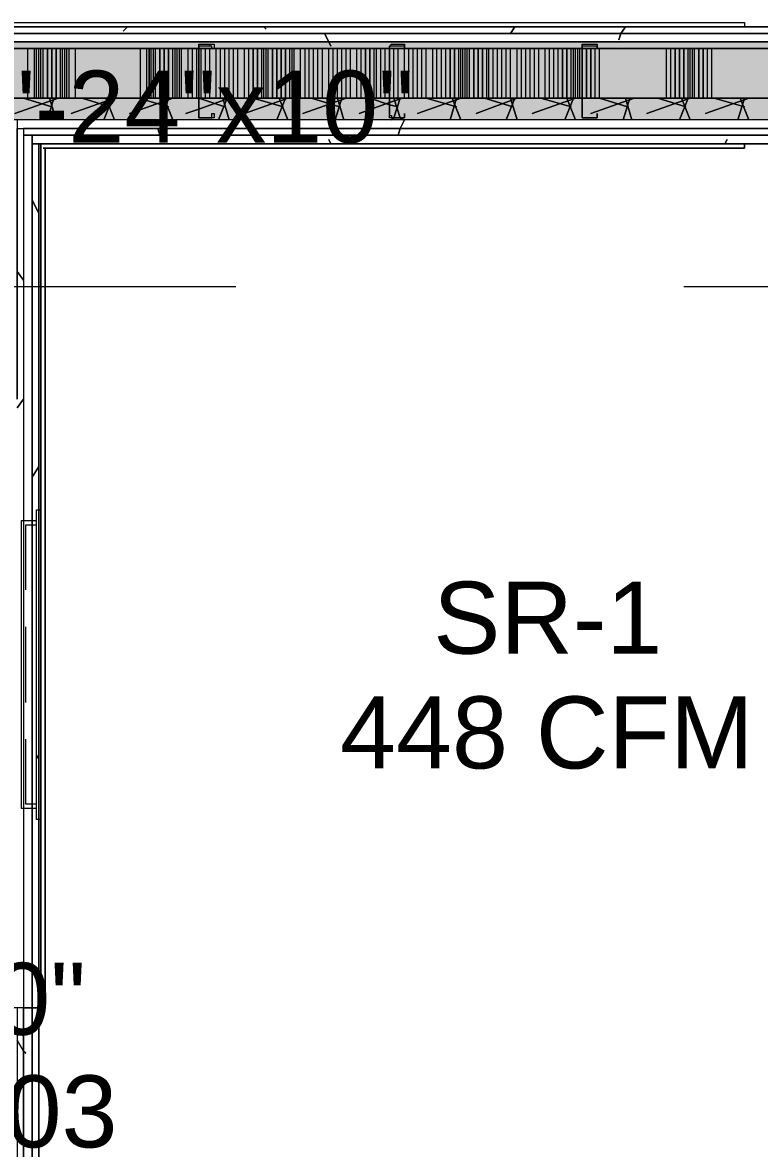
# Model space of a CAD drawing. Header units: metres. Extents: x 39 to 278, y -7 to 151.
# Drawn here: x 70.261 to 71.822, y 32.692 to 35.075 of the extents above; entities that cross this region are included whole.
import ezdxf

# ---------------------------------------------------------------- set-up
doc = ezdxf.new("R2010")
doc.units = ezdxf.units.M
doc.layers.add('HVAC - Ductos', color=5, linetype='Continuous', lineweight=50)
doc.layers.add('PDF_Geometry', color=7, linetype='Continuous', true_color=0xaaaaaa)
doc.layers.add('PDF_Solid Fills', color=7, linetype='Continuous', true_color=0xffffff)
doc.layers.add('PDF_Text', color=7, linetype='Continuous')
doc.styles.add('PDF Helvetica', font='')
doc.styles.get('PDF Helvetica').set_extended_font_data('Helvetica')

msp = doc.modelspace()

# ---------------------------------------------------------------- hatches: boundary and pattern name
at = {"layer": 'PDF_Solid Fills', "lineweight": 0, "transparency": 33554559}
for points in [[(70.0985, 35.0342), (70.0985, 35.0204), (73.6598, 35.0204), (73.6598, 35.0342)], [(70.0985, 35.0342), (70.0985, 35.0204), (73.6598, 35.0204), (73.6598, 35.0342)], [(72.0465, 34.915), (72.0465, 34.9012), (71.9961, 34.9012), (71.9961, 34.915), (70.1994, 34.915), (70.1994, 34.8692), (73.559, 34.8692), (73.559, 34.915)], [(72.0465, 34.915), (72.0465, 34.9012), (71.9961, 34.9012), (71.9961, 34.915), (70.1994, 34.915), (70.1994, 34.8692), (73.559, 34.8692), (73.559, 34.915)]]:
    msp.add_hatch(color=256, dxfattribs=at).paths.add_polyline_path(points)
h = msp.add_hatch(color=256, dxfattribs=at)
h.paths.add_polyline_path([(71.8494, 34.915), (71.8494, 35.0204), (70.1215, 35.0204), (70.1215, 34.9196), (70.2269, 34.9196)])
h.paths.add_polyline_path([(73.6369, 34.915), (73.6369, 35.0204), (71.854, 35.0204), (71.854, 34.915), (72.0327, 34.9196), (72.0373, 34.9838), (72.0327, 34.9883), (71.9961, 34.9883), (71.9961, 35.002), (72.0465, 35.002), (72.0465, 34.915)])
h = msp.add_hatch(color=256, dxfattribs=at)
h.paths.add_polyline_path([(71.8494, 34.915), (71.8494, 35.0204), (70.1215, 35.0204), (70.1215, 34.915)])
h.paths.add_polyline_path([(73.6369, 34.915), (73.6369, 35.0204), (71.854, 35.0204), (71.854, 34.915), (72.0327, 34.9196), (72.0373, 34.9838), (72.0327, 34.9883), (71.9961, 34.9883), (71.9961, 35.002), (72.0465, 35.002), (72.0465, 34.915)])

# ---------------------------------------------------------------- linework, layer by layer
at = {"layer": 'HVAC - Ductos', "lineweight": 0}
msp.add_lwpolyline([(70.2911, 33.3887), (70.2911, 34.0442), (70.3002, 34.0442), (70.3002, 33.3887)], close=True, dxfattribs=at)
for points in [[(70.2911, 33.4116), (70.2589, 33.4116), (70.2589, 34.0212), (70.2911, 34.0212)], [(70.2681, 33.8746), (70.2681, 34.012), (70.2911, 34.012)], [(70.3002, 33.4208), (70.3002, 34.012)], [(70.2681, 33.6362), (70.2681, 33.7966)], [(70.2911, 33.4208), (70.2681, 33.4208), (70.2681, 33.5583)]]:
    msp.add_lwpolyline(points, dxfattribs=at)
at = {"layer": 'PDF_Geometry', "lineweight": 0}
for points in [[(73.6644, 34.8142), (73.6644, 34.8188), (73.6644, 35.0204), (73.6644, 35.0662), (70.0985, 35.0662), (69.4935, 35.0662), (69.2965, 35.0662), (69.0719, 35.0662), (69.0719, 34.9608), (69.2965, 34.9608), (69.2965, 32.8066), (69.4935, 32.8066), (70.0481, 32.8066), (70.0481, 27.0133)], [(71.7898, 35.0662), (70.0985, 35.0662), (69.4935, 35.0662)], [(73.6644, 35.0662), (70.0985, 35.0662), (73.6644, 35.0662)], [(73.6644, 35.0204), (73.6644, 35.0342), (73.6644, 35.0525), (73.6644, 35.0662), (70.0985, 35.0662), (70.0985, 35.0525), (73.6599, 35.0525)], [(70.0985, 35.0525), (73.6599, 35.0525), (70.1215, 35.0525)], [(73.6599, 35.0342), (70.1215, 35.0342), (70.0985, 35.0342), (69.4935, 35.0342), (69.3469, 35.0342), (69.3285, 35.0342), (69.3285, 32.8387), (69.3469, 32.8387), (69.4935, 32.8387), (70.0481, 32.8387), (70.0481, 32.8066), (70.0481, 32.8387), (70.0665, 32.8387)], [(70.0985, 35.0342), (73.6599, 35.0342), (70.0985, 35.0342)], [(71.8494, 35.0204), (71.4461, 35.0204), (71.0381, 35.0204), (70.6348, 35.0204), (70.2269, 35.0204), (70.1215, 35.0204), (70.0985, 35.0204), (70.1215, 35.0204), (70.1215, 34.915), (70.2269, 34.915), (70.6348, 34.915), (71.0381, 34.915), (71.4461, 34.915), (71.8494, 34.915)], [(70.2269, 35.0204), (70.6348, 35.0204), (71.0381, 35.0204), (71.4461, 35.0204), (71.8494, 35.0204), (71.4461, 35.0204), (71.0381, 35.0204), (70.6348, 35.0204), (70.2269, 35.0204)], [(70.6348, 35.025), (70.6348, 35.025)], [(71.0702, 35.0204), (71.0702, 35.0204)], [(71.4461, 35.025), (71.4461, 35.025)], [(71.4781, 35.0204), (71.4781, 35.0204)], [(70.2269, 34.915), (70.6348, 34.915), (71.0381, 34.915), (71.4461, 34.915), (71.8494, 34.915), (71.4461, 34.915), (71.0381, 34.915), (70.6348, 34.915), (70.2269, 34.915)], [(73.5086, 31.945), (73.5131, 31.945), (73.5086, 31.945), (73.5086, 34.8188), (73.5086, 34.8508), (73.5086, 34.8692), (70.2498, 34.8692), (70.2498, 34.8508), (70.2498, 34.8188), (70.2498, 34.2779), (70.2498, 34.8508), (70.2635, 34.8508), (70.2635, 32.99), (70.2498, 32.99), (70.1994, 32.99), (70.0939, 32.99), (70.0939, 26.9124)], [(73.559, 34.8692), (70.1994, 34.8692)], [(71.0702, 34.8829), (71.0702, 34.8829)], [(71.4781, 34.8829), (71.4781, 34.8829)], [(73.4949, 25.1157), (73.4949, 27.9161), (73.4949, 31.945), (73.4949, 34.8188), (73.4949, 34.837), (73.4949, 34.8508), (70.2635, 34.8508), (70.2635, 34.837), (70.2635, 34.8188), (70.2635, 32.99), (70.2635, 26.8391), (70.2635, 26.8115), (70.2635, 25.1157)], [(73.4811, 25.1157), (73.4811, 27.9161), (73.4811, 31.945), (73.4811, 34.8188), (73.4811, 34.837), (70.2819, 34.837), (70.2819, 34.8188), (70.2819, 32.99), (70.2819, 26.8391), (70.2819, 26.8115), (70.2819, 25.1157)], [(70.2956, 26.8115), (70.2956, 32.99), (70.2956, 34.8188), (73.4627, 34.8188), (73.4627, 31.945), (73.4627, 27.9161)], [(70.2956, 34.8188), (70.2956, 34.8188)], [(70.2956, 32.99), (70.2956, 34.8188), (70.2956, 32.99)], [(70.2956, 34.8188), (73.4627, 34.8188), (70.2956, 34.8188)], [(71.7898, 34.8188), (70.3002, 34.8188), (70.3002, 32.99), (70.3002, 34.8188), (70.3002, 32.99), (70.3048, 32.99), (70.3094, 32.99), (70.3048, 32.99), (70.3002, 32.99), (70.2956, 32.99), (70.2956, 34.8188), (71.7898, 34.8188), (70.2956, 34.8188), (70.2956, 32.99), (70.2956, 26.8391)], [(71.7898, 34.8188), (71.7898, 34.8188)], [(71.7898, 34.8188), (71.7898, 34.8188)], [(71.7898, 34.8188), (71.7898, 34.8188)], [(71.7898, 34.8188), (71.7898, 34.8188)], [(71.7898, 34.8096), (71.7898, 34.8096)], [(71.7898, 34.8096), (71.7898, 34.8096)], [(70.7127, 34.5162), (69.4431, 34.5162)], [(72.9357, 34.5162), (71.6615, 34.5162)], [(70.2956, 32.99), (70.2956, 32.99)], [(70.2956, 32.99), (70.2956, 32.99)], [(70.2956, 32.99), (70.2956, 26.8115), (70.2956, 32.99)]]:
    msp.add_lwpolyline(points, dxfattribs=at)
for points in [[(69.2919, 35.0754), (69.2919, 35.0662), (69.2919, 35.0754), (70.0985, 35.0754), (71.7898, 35.0754), (71.7898, 35.0662), (70.0985, 35.0662), (70.0985, 35.0754)], [(73.3527, 35.0662), (73.3527, 35.0754), (73.6644, 35.0754), (73.6644, 35.0662), (70.1215, 35.0662), (70.0985, 35.0662), (70.0985, 35.0754), (71.7898, 35.0754), (71.7898, 35.0662)], [(70.6348, 34.8738), (70.6348, 34.8783), (70.6348, 35.025), (70.6348, 35.0296), (70.6669, 35.0296), (70.6669, 35.0204), (70.6623, 35.0204), (70.6623, 35.025), (70.6348, 35.025), (70.6348, 34.8783), (70.6348, 34.8738), (70.6623, 34.8738), (70.6623, 34.8829), (70.6669, 34.8829), (70.6669, 34.8738)], [(71.0427, 34.8738), (71.0381, 34.8738), (71.0381, 34.8783), (71.0381, 35.025), (71.0427, 35.0296), (71.0702, 35.0296), (71.0702, 35.0204), (71.0702, 35.025), (71.0427, 35.025), (71.0381, 35.025), (71.0381, 34.8783), (71.0427, 34.8783), (71.0427, 34.8738), (71.0702, 34.8738)], [(71.4461, 34.8738), (71.4461, 34.8783), (71.4461, 35.025), (71.4461, 35.0296), (71.4781, 35.0296), (71.4781, 35.0204), (71.4781, 35.025), (71.4461, 35.025), (71.4461, 34.8783), (71.4461, 34.8738), (71.4781, 34.8738)], [(73.5086, 34.8692), (70.2498, 34.8692), (70.2498, 34.8508), (73.5086, 34.8508)], [(71.0702, 34.8829), (71.0702, 34.8738)], [(71.4781, 34.8829), (71.4781, 34.8738)], [(73.4949, 34.8508), (70.2635, 34.8508), (70.2635, 34.837), (73.4949, 34.837)], [(70.2635, 32.99), (70.2819, 32.99), (70.2819, 34.837), (70.2635, 34.837)], [(73.4811, 34.837), (70.2819, 34.837), (70.2819, 34.8188), (73.4811, 34.8188)], [(70.2819, 32.99), (70.2956, 32.99), (70.2956, 34.8188), (70.2819, 34.8188)], [(70.2956, 34.8188), (71.7898, 34.8188)], [(70.2956, 32.99), (70.2956, 34.8188), (70.2956, 32.99), (70.3002, 32.99), (70.3048, 32.99), (70.3094, 32.99), (70.3048, 32.99), (70.3002, 32.99), (70.3002, 34.8188), (71.7898, 34.8188), (71.7898, 34.8142), (71.7898, 34.8096), (71.7898, 34.8142), (71.7898, 34.8188), (70.2956, 34.8188)], [(73.3527, 34.8188), (73.4627, 34.8188), (70.2956, 34.8188), (71.7898, 34.8188), (73.3527, 34.8188), (73.4627, 34.8188), (73.3527, 34.8188), (73.3527, 34.8142), (73.3527, 34.8188), (73.4581, 34.8188)], [(71.7898, 34.8096), (71.7898, 34.8142), (71.7898, 34.8096), (70.3094, 34.8096), (70.3094, 32.99), (70.3094, 34.8096), (71.7898, 34.8096), (70.3048, 34.8096)], [(70.3094, 32.99), (70.3094, 34.8096)], [(70.2635, 32.99), (70.2498, 32.99), (70.2498, 26.9674), (70.2498, 26.8115), (70.2635, 26.8115)], [(70.2819, 32.99), (70.2635, 32.99), (70.2635, 26.8115), (70.2819, 26.8115)], [(70.2956, 32.99), (70.2819, 32.99), (70.2819, 26.8115), (70.2956, 26.8115)]]:
    msp.add_lwpolyline(points, close=True, dxfattribs=at)
at = {"layer": 'PDF_Geometry', "color": 254, "lineweight": 0, "true_color": 0xeaeaea}
for points in [[(70.4744, 35.0571), (70.4835, 35.0662)], [(70.7723, 35.0662), (70.7769, 35.0616)], [(71.2948, 35.0525), (71.304, 35.0662)], [(71.5285, 35.0525), (71.5377, 35.0662), (71.5285, 35.0525), (71.5239, 35.0388)], [(70.9098, 35.0342), (70.9143, 35.025), (70.9098, 35.0342), (70.9007, 35.0525), (70.8961, 35.0525), (70.9007, 35.0525)], [(71.0611, 34.8508), (71.0702, 34.8692), (71.0611, 34.8508), (71.0565, 34.837)], [(70.5477, 34.8508), (70.5523, 34.837), (70.5615, 34.8233), (70.5523, 34.837)], [(70.9098, 34.8279), (70.9143, 34.8188)], [(71.7485, 34.8188), (71.7531, 34.8279)], [(70.2819, 34.6996), (70.2956, 34.6721)], [(70.2498, 34.5483), (70.2635, 34.53)], [(70.2498, 34.2596), (70.2635, 34.2779)], [(70.2819, 34.1129), (70.2956, 34.1358)], [(70.2911, 33.517), (70.2956, 33.5262)], [(70.2498, 32.9212), (70.2635, 32.8983), (70.2681, 32.8937), (70.2635, 32.8983)], [(70.2911, 32.7012), (70.2956, 32.7104)]]:
    msp.add_lwpolyline(points, close=True, dxfattribs=at)
at = {"layer": 'PDF_Geometry', "color": 254, "lineweight": 0, "true_color": 0xd4d4d4}
for points in [[(70.2727, 34.915), (70.2727, 35.0204)], [(70.2865, 34.915), (70.2865, 35.0204)], [(70.2911, 34.915), (70.2911, 35.0204)], [(70.2956, 34.915), (70.2956, 35.0204)], [(70.3002, 34.915), (70.3002, 35.0204)], [(70.3048, 34.915), (70.3048, 35.0204)], [(70.3415, 34.915), (70.3415, 35.0204)], [(70.3461, 34.915), (70.3461, 35.0204)], [(70.3506, 34.915), (70.3506, 35.0204)], [(70.3552, 34.915), (70.3552, 35.0204)], [(70.3598, 34.915), (70.3598, 35.0204)], [(70.3735, 34.915), (70.3735, 35.0204)], [(70.5111, 34.915), (70.5111, 35.0204)], [(70.5248, 34.915), (70.5248, 35.0204)], [(70.5339, 34.915), (70.5339, 35.0204)], [(70.5385, 34.915), (70.5385, 35.0204)], [(70.5431, 34.915), (70.5431, 35.0204)], [(70.5798, 34.915), (70.5798, 35.0204)], [(70.5844, 34.915), (70.5844, 35.0204)], [(70.5889, 34.915), (70.5889, 35.0204)], [(70.5935, 34.915), (70.5935, 35.0204)], [(70.5981, 34.915), (70.5981, 35.0204)], [(70.6119, 34.915), (70.6119, 35.0204)], [(70.6211, 34.915), (70.6211, 35.0204)], [(70.6302, 34.915), (70.6302, 35.0204)], [(70.6393, 34.915), (70.6393, 35.0204)], [(70.6485, 34.915), (70.6485, 35.0204)], [(70.6577, 34.915), (70.6577, 35.0204)], [(70.6715, 34.915), (70.6715, 35.0204)], [(70.6806, 34.915), (70.6806, 35.0204)], [(70.6898, 34.915), (70.6898, 35.0204)], [(70.6989, 34.915), (70.6989, 35.0204)], [(70.7081, 34.915), (70.7081, 35.0204)], [(70.7173, 34.915), (70.7173, 35.0204)], [(70.7311, 34.915), (70.7311, 35.0204)], [(70.7402, 34.915), (70.7402, 35.0204)], [(70.7677, 34.915), (70.7677, 35.0204)], [(70.7723, 34.915), (70.7723, 35.0204)], [(70.7769, 34.915), (70.7769, 35.0204)], [(70.7815, 34.915), (70.7815, 35.0204)], [(70.8273, 34.915), (70.8273, 35.0204)], [(70.8319, 34.915), (70.8319, 35.0204)], [(70.8365, 34.915), (70.8365, 35.0204)], [(70.8502, 34.915), (70.8502, 35.0204)], [(70.8594, 34.915), (70.8594, 35.0204)], [(70.8685, 34.915), (70.8685, 35.0204)], [(70.8777, 34.915), (70.8777, 35.0204)], [(70.8869, 34.915), (70.8869, 35.0204)], [(70.8961, 34.915), (70.8961, 35.0204)], [(70.9098, 34.915), (70.9098, 35.0204)], [(70.9189, 34.915), (70.9189, 35.0204)], [(70.9281, 34.915), (70.9281, 35.0204)], [(70.9373, 34.915), (70.9373, 35.0204)], [(70.9465, 34.915), (70.9465, 35.0204)], [(70.9557, 34.915), (70.9557, 35.0204)], [(70.9694, 34.915), (70.9694, 35.0204)], [(70.9785, 34.915), (70.9785, 35.0204)], [(70.9877, 34.915), (70.9877, 35.0204)], [(71.0061, 34.915), (71.0061, 35.0204)], [(71.0107, 34.915), (71.0107, 35.0204)], [(71.0198, 34.915), (71.0198, 35.0204)], [(71.029, 34.915), (71.029, 35.0204)], [(71.0381, 34.915), (71.0381, 35.0204)], [(71.0473, 34.915), (71.0473, 35.0204)], [(71.0565, 34.915), (71.0565, 35.0204)], [(71.0702, 34.915), (71.0702, 35.0204)], [(71.0794, 34.915), (71.0794, 35.0204)], [(71.0885, 34.915), (71.0885, 35.0204)], [(71.0977, 34.915), (71.0977, 35.0204)], [(71.1069, 34.915), (71.1069, 35.0204)], [(71.1161, 34.915), (71.1161, 35.0204)], [(71.1298, 34.915), (71.1298, 35.0204)], [(71.1389, 34.915), (71.1389, 35.0204)], [(71.1481, 34.915), (71.1481, 35.0204)], [(71.1573, 34.915), (71.1573, 35.0204)], [(71.1848, 34.915), (71.1848, 35.0204)], [(71.1894, 34.915), (71.1894, 35.0204)], [(71.1939, 34.915), (71.1939, 35.0204)], [(71.1985, 34.915), (71.1985, 35.0204)], [(71.2031, 34.915), (71.2031, 35.0204)], [(71.2077, 34.915), (71.2077, 35.0204)], [(71.2444, 34.915), (71.2444, 35.0204)], [(71.2489, 34.915), (71.2489, 35.0204)], [(71.2581, 34.915), (71.2581, 35.0204)], [(71.2673, 34.915), (71.2673, 35.0204)], [(71.2765, 34.915), (71.2765, 35.0204)], [(71.2857, 34.915), (71.2857, 35.0204)], [(71.2948, 34.915), (71.2948, 35.0204)], [(71.3085, 34.915), (71.3085, 35.0204)], [(71.3177, 34.915), (71.3177, 35.0204)], [(71.3269, 34.915), (71.3269, 35.0204)], [(71.3361, 34.915), (71.3361, 35.0204)], [(71.3452, 34.915), (71.3452, 35.0204)], [(71.3544, 34.915), (71.3544, 35.0204)], [(71.3681, 34.915), (71.3681, 35.0204)], [(71.3773, 34.915), (71.3773, 35.0204)], [(71.3865, 34.915), (71.3865, 35.0204)], [(71.3957, 34.915), (71.3957, 35.0204)], [(71.4231, 34.915), (71.4231, 35.0204)], [(71.4277, 34.915), (71.4277, 35.0204)], [(71.4323, 34.915), (71.4323, 35.0204)], [(71.4369, 34.915), (71.4369, 35.0204)], [(71.4415, 34.915), (71.4415, 35.0204)], [(71.4735, 34.915), (71.4735, 35.0204)], [(71.4827, 34.915), (71.4827, 35.0204)], [(71.6248, 34.915), (71.6248, 35.0204)], [(71.6339, 34.915), (71.6339, 35.0204)], [(71.6707, 34.915), (71.6707, 35.0204)], [(71.6752, 34.915), (71.6752, 35.0204)], [(71.6798, 34.915), (71.6798, 35.0204)], [(71.6844, 34.915), (71.6844, 35.0204)], [(71.7119, 34.915), (71.7119, 35.0204)], [(71.7211, 34.915), (71.7211, 35.0204)]]:
    msp.add_lwpolyline(points, dxfattribs=at)
for points in [[(70.3139, 35.0204), (70.3139, 34.915)], [(70.3231, 35.0204), (70.3231, 34.915)], [(70.3323, 35.0204), (70.3323, 34.915)], [(70.5293, 35.0204), (70.5293, 34.915)], [(70.5523, 35.0204), (70.5523, 34.915)], [(70.5615, 35.0204), (70.5615, 34.915)], [(70.5706, 35.0204), (70.5706, 34.915)], [(70.7494, 35.0204), (70.7494, 34.915)], [(70.7585, 35.0204), (70.7585, 34.915)], [(70.7907, 35.0204), (70.7907, 34.915)], [(70.7998, 35.0204), (70.7998, 34.915)], [(70.8089, 35.0204), (70.8089, 34.915)], [(70.8181, 35.0204), (70.8181, 34.915)], [(70.9877, 35.0204), (70.9877, 34.915)], [(70.9969, 35.0204), (70.9969, 34.915)], [(71.1665, 35.0204), (71.1665, 34.915)], [(71.1757, 35.0204), (71.1757, 34.915)], [(71.2169, 35.0204), (71.2169, 34.915)], [(71.2261, 35.0204), (71.2261, 34.915)], [(71.2352, 35.0204), (71.2352, 34.915)], [(71.4048, 35.0204), (71.4048, 34.915)], [(71.4139, 35.0204), (71.4139, 34.915)], [(71.4552, 35.0204), (71.4552, 34.915)], [(71.4644, 35.0204), (71.4644, 34.915)], [(71.6431, 35.0204), (71.6431, 34.915)], [(71.6523, 35.0204), (71.6523, 34.915)], [(71.6615, 35.0204), (71.6615, 34.915)], [(71.6935, 35.0204), (71.6935, 34.915)], [(71.7027, 35.0204), (71.7027, 34.915)]]:
    msp.add_lwpolyline(points, close=True, dxfattribs=at)
at = {"layer": 'PDF_Geometry', "color": 254, "lineweight": 0, "true_color": 0xd2d2d2}
for points in [[(70.6577, 35.025), (70.6577, 35.0296)], [(70.6348, 35.002), (70.6348, 35.0066)], [(71.4461, 34.9333), (71.4461, 34.9333)], [(71.0381, 34.9058), (71.0381, 34.9058)]]:
    msp.add_lwpolyline(points, dxfattribs=at)
at = {"layer": 'PDF_Geometry', "color": 254, "lineweight": 0, "true_color": 0xeaeaea}
for points in [[(70.8089, 35.0204), (70.8089, 35.0204)], [(70.8089, 35.0204), (70.8089, 35.0204)], [(70.3415, 34.8188), (70.3415, 34.8188)], [(70.3415, 34.8188), (70.3415, 34.8188)]]:
    msp.add_lwpolyline(points, dxfattribs=at)
at = {"layer": 'PDF_Geometry', "color": 254, "lineweight": 0, "true_color": 0xdddddd}
for points in [[(70.3369, 34.915), (70.2452, 34.8829)], [(70.2635, 34.915), (70.3231, 34.8966)], [(70.3277, 34.915), (70.3139, 34.8692)], [(70.3185, 34.915), (70.3323, 34.8692)], [(70.4561, 34.915), (70.3643, 34.8829)], [(70.3873, 34.915), (70.4469, 34.8966)], [(70.4515, 34.915), (70.4331, 34.8692)], [(70.4377, 34.915), (70.4561, 34.8692)], [(70.5798, 34.915), (70.4881, 34.8829)], [(70.5065, 34.915), (70.5706, 34.8966)], [(70.5706, 34.915), (70.5569, 34.8692)], [(70.5615, 34.915), (70.5798, 34.8692)], [(70.6989, 34.915), (70.6348, 34.892), (70.6073, 34.8829), (70.6348, 34.892)], [(70.6302, 34.915), (70.6348, 34.915), (70.6898, 34.8966), (70.6348, 34.915)], [(70.6944, 34.915), (70.6761, 34.8692)], [(70.6852, 34.915), (70.6989, 34.8692)], [(70.8227, 34.915), (70.7311, 34.8829)], [(70.7494, 34.915), (70.8135, 34.8966)], [(70.8181, 34.915), (70.7998, 34.8692)], [(70.8044, 34.915), (70.8227, 34.8692)], [(70.9465, 34.915), (70.8548, 34.8829)], [(70.8731, 34.915), (70.9327, 34.8966)], [(70.9373, 34.915), (70.9235, 34.8692)], [(70.9281, 34.915), (70.9419, 34.8692)], [(71.0657, 34.915), (71.0381, 34.9058), (70.9739, 34.8829), (71.0381, 34.9058)], [(70.9969, 34.915), (71.0381, 34.9012), (71.0565, 34.8966), (71.0381, 34.9012)], [(71.0611, 34.915), (71.0473, 34.8738), (71.0427, 34.8692), (71.0473, 34.8738)], [(71.0473, 34.915), (71.0611, 34.8738), (71.0657, 34.8692), (71.0611, 34.8738)], [(71.1894, 34.915), (71.0977, 34.8829)], [(71.1161, 34.915), (71.1802, 34.8966)], [(71.1802, 34.915), (71.1665, 34.8692)], [(71.1711, 34.915), (71.1894, 34.8692)], [(71.3085, 34.915), (71.2215, 34.8829)], [(71.2398, 34.915), (71.2994, 34.8966)], [(71.304, 34.915), (71.2857, 34.8692)], [(71.2948, 34.915), (71.3085, 34.8692)], [(71.4323, 34.915), (71.3407, 34.8829)], [(71.3589, 34.915), (71.4231, 34.8966)], [(71.4277, 34.915), (71.4094, 34.8692)], [(71.4139, 34.915), (71.4323, 34.8692)], [(71.5561, 34.915), (71.4644, 34.8829)], [(71.4827, 34.915), (71.5423, 34.8966)], [(71.5469, 34.915), (71.5331, 34.8692)], [(71.5377, 34.915), (71.5515, 34.8692)], [(71.6752, 34.915), (71.5835, 34.8829)], [(71.6065, 34.915), (71.6661, 34.8966)], [(71.6707, 34.915), (71.6523, 34.8692)], [(71.6569, 34.915), (71.6752, 34.8692)], [(71.7989, 34.915), (71.7073, 34.8829)], [(71.7257, 34.915), (71.7898, 34.8966)], [(71.7898, 34.915), (71.7761, 34.8692)], [(71.7807, 34.915), (71.7989, 34.8692)]]:
    msp.add_lwpolyline(points, close=True, dxfattribs=at)

# ---------------------------------------------------------------- texts
at = {"layer": 'PDF_Text', "lineweight": 0, "attachment_point": 4, "style": 'PDF Helvetica'}
for s, insert, char_height in [('FD-24"x10"-24"x10"', (69.2012, 34.8962), 0.152471), ('SR-1', (71.1309, 33.8145), 0.15247), ('448 CFM', (70.9338, 33.5716), 0.15247), ('24"x10"', (69.6642, 33.0078), 0.15247), ('BOD4.03', (69.5863, 32.7695), 0.15247)]:
    msp.add_mtext(s, dxfattribs=dict(at, insert=insert, char_height=char_height))

doc.saveas('drawing.dxf')
